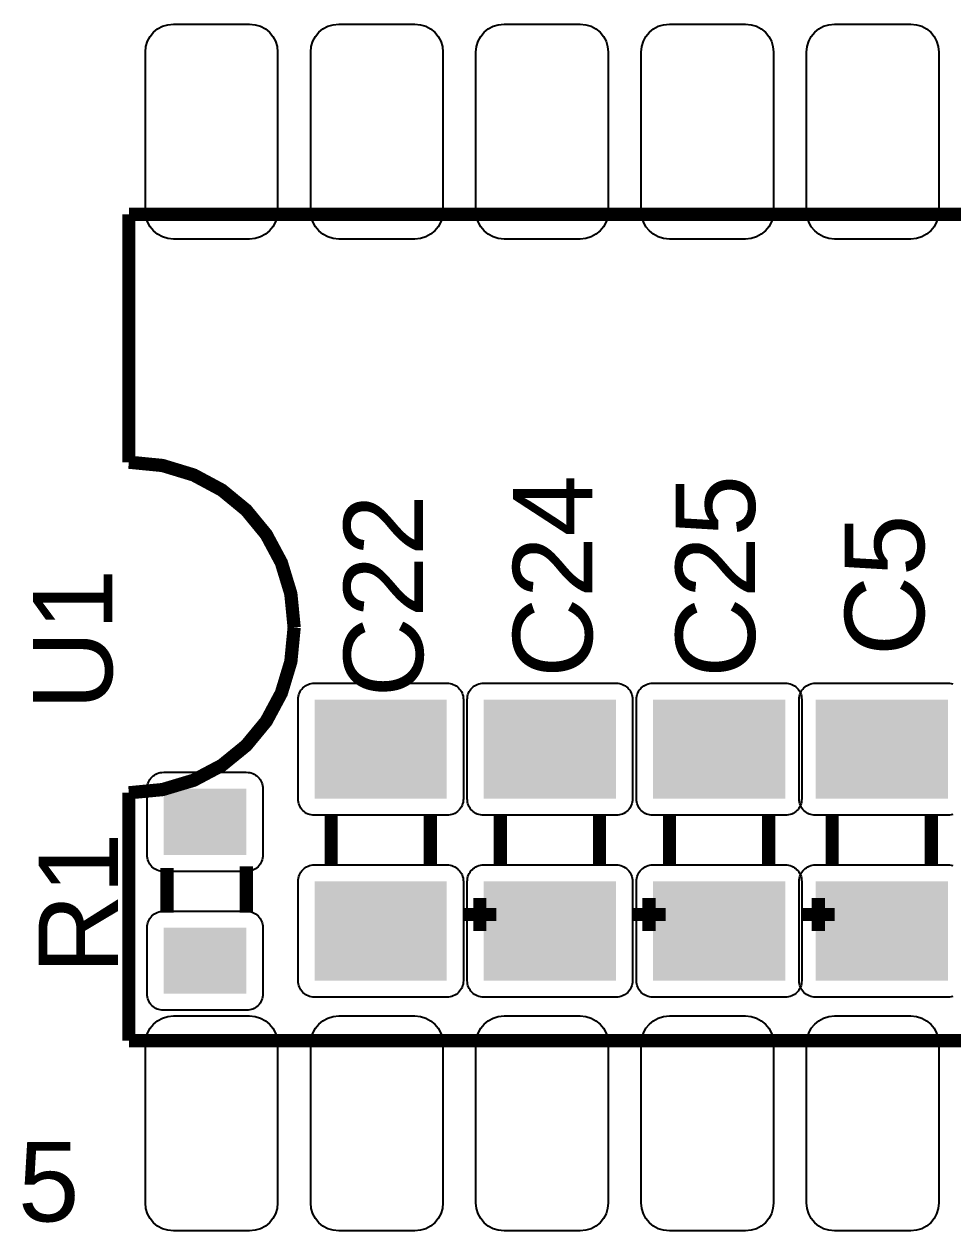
# Model space of a CAD drawing. Header units: inches. Extents: x -3.26 to 3.25, y -2.28 to 2.27.
# Drawn here: x -2.637 to -2.075, y -0.793 to -0.063 of the extents above; entities that cross this region are included whole.
import ezdxf

# ---------------------------------------------------------------- set-up
doc = ezdxf.new("R2010")
doc.units = ezdxf.units.IN
doc.layers.get('0').update_dxf_attribs({"linetype": 'CONTINUOUS'})

# ---------------------------------------------------------------- blocks, each defined once
blk = doc.blocks.new('RPAD')
blk.add_trace([(-0.5, -0.5), (-0.5, 0.5), (0.5, -0.5), (0.5, 0.5)])

msp = doc.modelspace()

# ---------------------------------------------------------------- linework, layer by layer
for points in [[(-2.500362, -0.193177), (-2.546362, -0.193177), (-2.549838, -0.192839), (-2.553052, -0.191866), (-2.555943, -0.19032), (-2.558448, -0.188263), (-2.560505, -0.185758), (-2.562051, -0.182867), (-2.563024, -0.179653), (-2.563362, -0.176177), (-2.563362, -0.080177), (-2.563024, -0.076701), (-2.562051, -0.073487), (-2.560505, -0.070596), (-2.558448, -0.068091), (-2.555943, -0.066035), (-2.553052, -0.064489), (-2.549838, -0.063515), (-2.546362, -0.063177), (-2.500362, -0.063177), (-2.496886, -0.063515), (-2.493672, -0.064489), (-2.490781, -0.066035), (-2.488276, -0.068091), (-2.48622, -0.070596), (-2.484674, -0.073487), (-2.4837, -0.076701), (-2.483362, -0.080177), (-2.483362, -0.176177), (-2.4837, -0.179653), (-2.484674, -0.182867), (-2.48622, -0.185758), (-2.488276, -0.188263), (-2.490781, -0.19032), (-2.493672, -0.191866), (-2.496886, -0.192839), (-2.500362, -0.193177)], [(-2.400362, -0.193177), (-2.446362, -0.193177), (-2.449838, -0.192839), (-2.453052, -0.191866), (-2.455943, -0.19032), (-2.458448, -0.188263), (-2.460505, -0.185758), (-2.462051, -0.182867), (-2.463024, -0.179653), (-2.463362, -0.176177), (-2.463362, -0.080177), (-2.463024, -0.076701), (-2.462051, -0.073487), (-2.460505, -0.070596), (-2.458448, -0.068091), (-2.455943, -0.066035), (-2.453052, -0.064489), (-2.449838, -0.063515), (-2.446362, -0.063177), (-2.400362, -0.063177), (-2.396886, -0.063515), (-2.393672, -0.064489), (-2.390781, -0.066035), (-2.388276, -0.068091), (-2.38622, -0.070596), (-2.384674, -0.073487), (-2.3837, -0.076701), (-2.383362, -0.080177), (-2.383362, -0.176177), (-2.3837, -0.179653), (-2.384674, -0.182867), (-2.38622, -0.185758), (-2.388276, -0.188263), (-2.390781, -0.19032), (-2.393672, -0.191866), (-2.396886, -0.192839), (-2.400362, -0.193177)], [(-2.300362, -0.193177), (-2.346362, -0.193177), (-2.349838, -0.192839), (-2.353052, -0.191866), (-2.355943, -0.19032), (-2.358448, -0.188263), (-2.360505, -0.185758), (-2.362051, -0.182867), (-2.363024, -0.179653), (-2.363362, -0.176177), (-2.363362, -0.080177), (-2.363024, -0.076701), (-2.362051, -0.073487), (-2.360505, -0.070596), (-2.358448, -0.068091), (-2.355943, -0.066035), (-2.353052, -0.064489), (-2.349838, -0.063515), (-2.346362, -0.063177), (-2.300362, -0.063177), (-2.296886, -0.063515), (-2.293672, -0.064489), (-2.290781, -0.066035), (-2.288276, -0.068091), (-2.28622, -0.070596), (-2.284674, -0.073487), (-2.2837, -0.076701), (-2.283362, -0.080177), (-2.283362, -0.176177), (-2.2837, -0.179653), (-2.284674, -0.182867), (-2.28622, -0.185758), (-2.288276, -0.188263), (-2.290781, -0.19032), (-2.293672, -0.191866), (-2.296886, -0.192839), (-2.300362, -0.193177)], [(-2.200362, -0.193177), (-2.246362, -0.193177), (-2.249838, -0.192839), (-2.253052, -0.191866), (-2.255943, -0.19032), (-2.258448, -0.188263), (-2.260505, -0.185758), (-2.262051, -0.182867), (-2.263024, -0.179653), (-2.263362, -0.176177), (-2.263362, -0.080177), (-2.263024, -0.076701), (-2.262051, -0.073487), (-2.260505, -0.070596), (-2.258448, -0.068091), (-2.255943, -0.066035), (-2.253052, -0.064489), (-2.249838, -0.063515), (-2.246362, -0.063177), (-2.200362, -0.063177), (-2.196886, -0.063515), (-2.193672, -0.064489), (-2.190781, -0.066035), (-2.188276, -0.068091), (-2.18622, -0.070596), (-2.184674, -0.073487), (-2.1837, -0.076701), (-2.183362, -0.080177), (-2.183362, -0.176177), (-2.1837, -0.179653), (-2.184674, -0.182867), (-2.18622, -0.185758), (-2.188276, -0.188263), (-2.190781, -0.19032), (-2.193672, -0.191866), (-2.196886, -0.192839), (-2.200362, -0.193177)], [(-2.100362, -0.193177), (-2.146362, -0.193177), (-2.149838, -0.192839), (-2.153052, -0.191866), (-2.155943, -0.19032), (-2.158448, -0.188263), (-2.160505, -0.185758), (-2.162051, -0.182867), (-2.163024, -0.179653), (-2.163362, -0.176177), (-2.163362, -0.080177), (-2.163024, -0.076701), (-2.162051, -0.073487), (-2.160505, -0.070596), (-2.158448, -0.068091), (-2.155943, -0.066035), (-2.153052, -0.064489), (-2.149838, -0.063515), (-2.146362, -0.063177), (-2.100362, -0.063177), (-2.096886, -0.063515), (-2.093672, -0.064489), (-2.090781, -0.066035), (-2.088276, -0.068091), (-2.08622, -0.070596), (-2.084674, -0.073487), (-2.0837, -0.076701), (-2.083362, -0.080177), (-2.083362, -0.176177), (-2.0837, -0.179653), (-2.084674, -0.182867), (-2.08622, -0.185758), (-2.088276, -0.188263), (-2.090781, -0.19032), (-2.093672, -0.191866), (-2.096886, -0.192839), (-2.100362, -0.193177)], [(-2.371, -0.471799), (-2.371, -0.531799), (-2.37105, -0.532839), (-2.371199, -0.533844), (-2.371441, -0.534811), (-2.371772, -0.535735), (-2.372186, -0.536611), (-2.372681, -0.537435), (-2.37325, -0.538203), (-2.373891, -0.538909), (-2.374597, -0.539549), (-2.375364, -0.540118), (-2.376188, -0.540613), (-2.377065, -0.541028), (-2.377989, -0.541358), (-2.378956, -0.5416), (-2.379961, -0.541749), (-2.381, -0.541799), (-2.461, -0.541799), (-2.462039, -0.541749), (-2.463044, -0.5416), (-2.464011, -0.541358), (-2.464935, -0.541028), (-2.465812, -0.540613), (-2.466636, -0.540118), (-2.467403, -0.539549), (-2.468109, -0.538909), (-2.46875, -0.538203), (-2.469319, -0.537435), (-2.469814, -0.536611), (-2.470228, -0.535735), (-2.470559, -0.534811), (-2.470801, -0.533844), (-2.47095, -0.532839), (-2.471, -0.531799), (-2.471, -0.471799), (-2.47095, -0.47076), (-2.470801, -0.469755), (-2.470559, -0.468788), (-2.470228, -0.467864), (-2.469814, -0.466987), (-2.469319, -0.466163), (-2.46875, -0.465396), (-2.468109, -0.46469), (-2.467403, -0.46405), (-2.466636, -0.46348), (-2.465812, -0.462986), (-2.464935, -0.462571), (-2.464011, -0.46224), (-2.463044, -0.461998), (-2.462039, -0.46185), (-2.461, -0.461799), (-2.381, -0.461799), (-2.379961, -0.46185), (-2.378956, -0.461998), (-2.377989, -0.46224), (-2.377065, -0.462571), (-2.376188, -0.462986), (-2.375364, -0.46348), (-2.374597, -0.46405), (-2.373891, -0.46469), (-2.37325, -0.465396), (-2.372681, -0.466163), (-2.372186, -0.466987), (-2.371772, -0.467864), (-2.371441, -0.468788), (-2.371199, -0.469755), (-2.37105, -0.47076), (-2.371, -0.471799)], [(-2.268638, -0.471799), (-2.268638, -0.531799), (-2.268688, -0.532839), (-2.268837, -0.533844), (-2.269079, -0.534811), (-2.269409, -0.535735), (-2.269824, -0.536611), (-2.270319, -0.537435), (-2.270888, -0.538203), (-2.271528, -0.538909), (-2.272235, -0.539549), (-2.273002, -0.540118), (-2.273826, -0.540613), (-2.274702, -0.541028), (-2.275626, -0.541358), (-2.276593, -0.5416), (-2.277598, -0.541749), (-2.278638, -0.541799), (-2.358638, -0.541799), (-2.359677, -0.541749), (-2.360682, -0.5416), (-2.361649, -0.541358), (-2.362573, -0.541028), (-2.36345, -0.540613), (-2.364274, -0.540118), (-2.365041, -0.539549), (-2.365747, -0.538909), (-2.366387, -0.538203), (-2.366957, -0.537435), (-2.367452, -0.536611), (-2.367866, -0.535735), (-2.368197, -0.534811), (-2.368439, -0.533844), (-2.368587, -0.532839), (-2.368638, -0.531799), (-2.368638, -0.471799), (-2.368587, -0.47076), (-2.368439, -0.469755), (-2.368197, -0.468788), (-2.367866, -0.467864), (-2.367452, -0.466987), (-2.366957, -0.466163), (-2.366387, -0.465396), (-2.365747, -0.46469), (-2.365041, -0.46405), (-2.364274, -0.46348), (-2.36345, -0.462986), (-2.362573, -0.462571), (-2.361649, -0.46224), (-2.360682, -0.461998), (-2.359677, -0.46185), (-2.358638, -0.461799), (-2.278638, -0.461799), (-2.277598, -0.46185), (-2.276593, -0.461998), (-2.275626, -0.46224), (-2.274702, -0.462571), (-2.273826, -0.462986), (-2.273002, -0.46348), (-2.272235, -0.46405), (-2.271528, -0.46469), (-2.270888, -0.465396), (-2.270319, -0.466163), (-2.269824, -0.466987), (-2.269409, -0.467864), (-2.269079, -0.468788), (-2.268837, -0.469755), (-2.268688, -0.47076), (-2.268638, -0.471799)], [(-2.166276, -0.471799), (-2.166276, -0.531799), (-2.166326, -0.532839), (-2.166474, -0.533844), (-2.166717, -0.534811), (-2.167047, -0.535735), (-2.167462, -0.536611), (-2.167957, -0.537435), (-2.168526, -0.538203), (-2.169166, -0.538909), (-2.169872, -0.539549), (-2.17064, -0.540118), (-2.171464, -0.540613), (-2.17234, -0.541028), (-2.173264, -0.541358), (-2.174231, -0.5416), (-2.175236, -0.541749), (-2.176276, -0.541799), (-2.256276, -0.541799), (-2.257315, -0.541749), (-2.25832, -0.5416), (-2.259287, -0.541358), (-2.260211, -0.541028), (-2.261087, -0.540613), (-2.261911, -0.540118), (-2.262679, -0.539549), (-2.263385, -0.538909), (-2.264025, -0.538203), (-2.264594, -0.537435), (-2.265089, -0.536611), (-2.265504, -0.535735), (-2.265835, -0.534811), (-2.266077, -0.533844), (-2.266225, -0.532839), (-2.266276, -0.531799), (-2.266276, -0.471799), (-2.266225, -0.47076), (-2.266077, -0.469755), (-2.265835, -0.468788), (-2.265504, -0.467864), (-2.265089, -0.466987), (-2.264594, -0.466163), (-2.264025, -0.465396), (-2.263385, -0.46469), (-2.262679, -0.46405), (-2.261911, -0.46348), (-2.261087, -0.462986), (-2.260211, -0.462571), (-2.259287, -0.46224), (-2.25832, -0.461998), (-2.257315, -0.46185), (-2.256276, -0.461799), (-2.176276, -0.461799), (-2.175236, -0.46185), (-2.174231, -0.461998), (-2.173264, -0.46224), (-2.17234, -0.462571), (-2.171464, -0.462986), (-2.17064, -0.46348), (-2.169872, -0.46405), (-2.169166, -0.46469), (-2.168526, -0.465396), (-2.167957, -0.466163), (-2.167462, -0.466987), (-2.167047, -0.467864), (-2.166717, -0.468788), (-2.166474, -0.469755), (-2.166326, -0.47076), (-2.166276, -0.471799)], [(-2.562299, -0.565752), (-2.562299, -0.525752), (-2.562249, -0.524713), (-2.5621, -0.523707), (-2.561858, -0.522741), (-2.561528, -0.521817), (-2.561113, -0.52094), (-2.560618, -0.520116), (-2.560049, -0.519348), (-2.559409, -0.518643), (-2.558702, -0.518002), (-2.557935, -0.517433), (-2.557111, -0.516939), (-2.556235, -0.516524), (-2.555311, -0.516193), (-2.554344, -0.515951), (-2.553339, -0.515802), (-2.552299, -0.515752), (-2.502299, -0.515752), (-2.50126, -0.515802), (-2.500255, -0.515951), (-2.499288, -0.516193), (-2.498364, -0.516524), (-2.497487, -0.516939), (-2.496663, -0.517433), (-2.495896, -0.518002), (-2.49519, -0.518643), (-2.49455, -0.519348), (-2.49398, -0.520116), (-2.493485, -0.52094), (-2.493071, -0.521817), (-2.49274, -0.522741), (-2.492498, -0.523707), (-2.49235, -0.524713), (-2.492299, -0.525752), (-2.492299, -0.565752), (-2.49235, -0.566791), (-2.492498, -0.567796), (-2.49274, -0.568763), (-2.493071, -0.569687), (-2.493485, -0.570564), (-2.49398, -0.571388), (-2.49455, -0.572156), (-2.49519, -0.572861), (-2.495896, -0.573502), (-2.496663, -0.574071), (-2.497487, -0.574565), (-2.498364, -0.57498), (-2.499288, -0.575311), (-2.500255, -0.575553), (-2.50126, -0.575702), (-2.502299, -0.575752), (-2.552299, -0.575752), (-2.553339, -0.575702), (-2.554344, -0.575553), (-2.555311, -0.575311), (-2.556235, -0.57498), (-2.557111, -0.574565), (-2.557935, -0.574071), (-2.558702, -0.573502), (-2.559409, -0.572861), (-2.560049, -0.572156), (-2.560618, -0.571388), (-2.561113, -0.570564), (-2.561528, -0.569687), (-2.561858, -0.568763), (-2.5621, -0.567796), (-2.562249, -0.566791), (-2.562299, -0.565752)], [(-2.371, -0.581799), (-2.371, -0.641799), (-2.37105, -0.642839), (-2.371199, -0.643844), (-2.371441, -0.644811), (-2.371772, -0.645735), (-2.372186, -0.646611), (-2.372681, -0.647435), (-2.37325, -0.648203), (-2.373891, -0.648909), (-2.374597, -0.649549), (-2.375364, -0.650118), (-2.376188, -0.650613), (-2.377065, -0.651028), (-2.377989, -0.651358), (-2.378956, -0.6516), (-2.379961, -0.651749), (-2.381, -0.651799), (-2.461, -0.651799), (-2.462039, -0.651749), (-2.463044, -0.6516), (-2.464011, -0.651358), (-2.464935, -0.651028), (-2.465812, -0.650613), (-2.466636, -0.650118), (-2.467403, -0.649549), (-2.468109, -0.648909), (-2.46875, -0.648203), (-2.469319, -0.647435), (-2.469814, -0.646611), (-2.470228, -0.645735), (-2.470559, -0.644811), (-2.470801, -0.643844), (-2.47095, -0.642839), (-2.471, -0.641799), (-2.471, -0.581799), (-2.47095, -0.58076), (-2.470801, -0.579755), (-2.470559, -0.578788), (-2.470228, -0.577864), (-2.469814, -0.576987), (-2.469319, -0.576163), (-2.46875, -0.575396), (-2.468109, -0.57469), (-2.467403, -0.57405), (-2.466636, -0.57348), (-2.465812, -0.572986), (-2.464935, -0.572571), (-2.464011, -0.57224), (-2.463044, -0.571998), (-2.462039, -0.57185), (-2.461, -0.571799), (-2.381, -0.571799), (-2.379961, -0.57185), (-2.378956, -0.571998), (-2.377989, -0.57224), (-2.377065, -0.572571), (-2.376188, -0.572986), (-2.375364, -0.57348), (-2.374597, -0.57405), (-2.373891, -0.57469), (-2.37325, -0.575396), (-2.372681, -0.576163), (-2.372186, -0.576987), (-2.371772, -0.577864), (-2.371441, -0.578788), (-2.371199, -0.579755), (-2.37105, -0.58076), (-2.371, -0.581799)], [(-2.268638, -0.581799), (-2.268638, -0.641799), (-2.268688, -0.642839), (-2.268837, -0.643844), (-2.269079, -0.644811), (-2.269409, -0.645735), (-2.269824, -0.646611), (-2.270319, -0.647435), (-2.270888, -0.648203), (-2.271528, -0.648909), (-2.272235, -0.649549), (-2.273002, -0.650118), (-2.273826, -0.650613), (-2.274702, -0.651028), (-2.275626, -0.651358), (-2.276593, -0.6516), (-2.277598, -0.651749), (-2.278638, -0.651799), (-2.358638, -0.651799), (-2.359677, -0.651749), (-2.360682, -0.6516), (-2.361649, -0.651358), (-2.362573, -0.651028), (-2.36345, -0.650613), (-2.364274, -0.650118), (-2.365041, -0.649549), (-2.365747, -0.648909), (-2.366387, -0.648203), (-2.366957, -0.647435), (-2.367452, -0.646611), (-2.367866, -0.645735), (-2.368197, -0.644811), (-2.368439, -0.643844), (-2.368587, -0.642839), (-2.368638, -0.641799), (-2.368638, -0.581799), (-2.368587, -0.58076), (-2.368439, -0.579755), (-2.368197, -0.578788), (-2.367866, -0.577864), (-2.367452, -0.576987), (-2.366957, -0.576163), (-2.366387, -0.575396), (-2.365747, -0.57469), (-2.365041, -0.57405), (-2.364274, -0.57348), (-2.36345, -0.572986), (-2.362573, -0.572571), (-2.361649, -0.57224), (-2.360682, -0.571998), (-2.359677, -0.57185), (-2.358638, -0.571799), (-2.278638, -0.571799), (-2.277598, -0.57185), (-2.276593, -0.571998), (-2.275626, -0.57224), (-2.274702, -0.572571), (-2.273826, -0.572986), (-2.273002, -0.57348), (-2.272235, -0.57405), (-2.271528, -0.57469), (-2.270888, -0.575396), (-2.270319, -0.576163), (-2.269824, -0.576987), (-2.269409, -0.577864), (-2.269079, -0.578788), (-2.268837, -0.579755), (-2.268688, -0.58076), (-2.268638, -0.581799)], [(-2.166276, -0.581799), (-2.166276, -0.641799), (-2.166326, -0.642839), (-2.166474, -0.643844), (-2.166717, -0.644811), (-2.167047, -0.645735), (-2.167462, -0.646611), (-2.167957, -0.647435), (-2.168526, -0.648203), (-2.169166, -0.648909), (-2.169872, -0.649549), (-2.17064, -0.650118), (-2.171464, -0.650613), (-2.17234, -0.651028), (-2.173264, -0.651358), (-2.174231, -0.6516), (-2.175236, -0.651749), (-2.176276, -0.651799), (-2.256276, -0.651799), (-2.257315, -0.651749), (-2.25832, -0.6516), (-2.259287, -0.651358), (-2.260211, -0.651028), (-2.261087, -0.650613), (-2.261911, -0.650118), (-2.262679, -0.649549), (-2.263385, -0.648909), (-2.264025, -0.648203), (-2.264594, -0.647435), (-2.265089, -0.646611), (-2.265504, -0.645735), (-2.265835, -0.644811), (-2.266077, -0.643844), (-2.266225, -0.642839), (-2.266276, -0.641799), (-2.266276, -0.581799), (-2.266225, -0.58076), (-2.266077, -0.579755), (-2.265835, -0.578788), (-2.265504, -0.577864), (-2.265089, -0.576987), (-2.264594, -0.576163), (-2.264025, -0.575396), (-2.263385, -0.57469), (-2.262679, -0.57405), (-2.261911, -0.57348), (-2.261087, -0.572986), (-2.260211, -0.572571), (-2.259287, -0.57224), (-2.25832, -0.571998), (-2.257315, -0.57185), (-2.256276, -0.571799), (-2.176276, -0.571799), (-2.175236, -0.57185), (-2.174231, -0.571998), (-2.173264, -0.57224), (-2.17234, -0.572571), (-2.171464, -0.572986), (-2.17064, -0.57348), (-2.169872, -0.57405), (-2.169166, -0.57469), (-2.168526, -0.575396), (-2.167957, -0.576163), (-2.167462, -0.576987), (-2.167047, -0.577864), (-2.166717, -0.578788), (-2.166474, -0.579755), (-2.166326, -0.58076), (-2.166276, -0.581799)], [(-2.562299, -0.649752), (-2.562299, -0.609752), (-2.562249, -0.608713), (-2.5621, -0.607707), (-2.561858, -0.606741), (-2.561528, -0.605817), (-2.561113, -0.60494), (-2.560618, -0.604116), (-2.560049, -0.603348), (-2.559409, -0.602643), (-2.558702, -0.602002), (-2.557935, -0.601433), (-2.557111, -0.600939), (-2.556235, -0.600524), (-2.555311, -0.600193), (-2.554344, -0.599951), (-2.553339, -0.599802), (-2.552299, -0.599752), (-2.502299, -0.599752), (-2.50126, -0.599802), (-2.500255, -0.599951), (-2.499288, -0.600193), (-2.498364, -0.600524), (-2.497487, -0.600939), (-2.496663, -0.601433), (-2.495896, -0.602002), (-2.49519, -0.602643), (-2.49455, -0.603348), (-2.49398, -0.604116), (-2.493485, -0.60494), (-2.493071, -0.605817), (-2.49274, -0.606741), (-2.492498, -0.607707), (-2.49235, -0.608713), (-2.492299, -0.609752), (-2.492299, -0.649752), (-2.49235, -0.650791), (-2.492498, -0.651796), (-2.49274, -0.652763), (-2.493071, -0.653687), (-2.493485, -0.654564), (-2.49398, -0.655388), (-2.49455, -0.656156), (-2.49519, -0.656861), (-2.495896, -0.657502), (-2.496663, -0.658071), (-2.497487, -0.658565), (-2.498364, -0.65898), (-2.499288, -0.659311), (-2.500255, -0.659553), (-2.50126, -0.659702), (-2.502299, -0.659752), (-2.552299, -0.659752), (-2.553339, -0.659702), (-2.554344, -0.659553), (-2.555311, -0.659311), (-2.556235, -0.65898), (-2.557111, -0.658565), (-2.557935, -0.658071), (-2.558702, -0.657502), (-2.559409, -0.656861), (-2.560049, -0.656156), (-2.560618, -0.655388), (-2.561113, -0.654564), (-2.561528, -0.653687), (-2.561858, -0.652763), (-2.5621, -0.651796), (-2.562249, -0.650791), (-2.562299, -0.649752)], [(-2.546362, -0.663177), (-2.500362, -0.663177), (-2.496886, -0.663515), (-2.493672, -0.664489), (-2.490781, -0.666035), (-2.488276, -0.668091), (-2.48622, -0.670596), (-2.484674, -0.673487), (-2.4837, -0.676701), (-2.483362, -0.680177), (-2.483362, -0.776177), (-2.4837, -0.779653), (-2.484674, -0.782867), (-2.48622, -0.785758), (-2.488276, -0.788263), (-2.490781, -0.79032), (-2.493672, -0.791866), (-2.496886, -0.792839), (-2.500362, -0.793177), (-2.546362, -0.793177), (-2.549838, -0.792839), (-2.553052, -0.791866), (-2.555943, -0.79032), (-2.558448, -0.788263), (-2.560505, -0.785758), (-2.562051, -0.782867), (-2.563024, -0.779653), (-2.563362, -0.776177), (-2.563362, -0.680177), (-2.563024, -0.676701), (-2.562051, -0.673487), (-2.560505, -0.670596), (-2.558448, -0.668091), (-2.555943, -0.666035), (-2.553052, -0.664489), (-2.549838, -0.663515), (-2.546362, -0.663177)], [(-2.446362, -0.663177), (-2.400362, -0.663177), (-2.396886, -0.663515), (-2.393672, -0.664489), (-2.390781, -0.666035), (-2.388276, -0.668091), (-2.38622, -0.670596), (-2.384674, -0.673487), (-2.3837, -0.676701), (-2.383362, -0.680177), (-2.383362, -0.776177), (-2.3837, -0.779653), (-2.384674, -0.782867), (-2.38622, -0.785758), (-2.388276, -0.788263), (-2.390781, -0.79032), (-2.393672, -0.791866), (-2.396886, -0.792839), (-2.400362, -0.793177), (-2.446362, -0.793177), (-2.449838, -0.792839), (-2.453052, -0.791866), (-2.455943, -0.79032), (-2.458448, -0.788263), (-2.460505, -0.785758), (-2.462051, -0.782867), (-2.463024, -0.779653), (-2.463362, -0.776177), (-2.463362, -0.680177), (-2.463024, -0.676701), (-2.462051, -0.673487), (-2.460505, -0.670596), (-2.458448, -0.668091), (-2.455943, -0.666035), (-2.453052, -0.664489), (-2.449838, -0.663515), (-2.446362, -0.663177)], [(-2.346362, -0.663177), (-2.300362, -0.663177), (-2.296886, -0.663515), (-2.293672, -0.664489), (-2.290781, -0.666035), (-2.288276, -0.668091), (-2.28622, -0.670596), (-2.284674, -0.673487), (-2.2837, -0.676701), (-2.283362, -0.680177), (-2.283362, -0.776177), (-2.2837, -0.779653), (-2.284674, -0.782867), (-2.28622, -0.785758), (-2.288276, -0.788263), (-2.290781, -0.79032), (-2.293672, -0.791866), (-2.296886, -0.792839), (-2.300362, -0.793177), (-2.346362, -0.793177), (-2.349838, -0.792839), (-2.353052, -0.791866), (-2.355943, -0.79032), (-2.358448, -0.788263), (-2.360505, -0.785758), (-2.362051, -0.782867), (-2.363024, -0.779653), (-2.363362, -0.776177), (-2.363362, -0.680177), (-2.363024, -0.676701), (-2.362051, -0.673487), (-2.360505, -0.670596), (-2.358448, -0.668091), (-2.355943, -0.666035), (-2.353052, -0.664489), (-2.349838, -0.663515), (-2.346362, -0.663177)], [(-2.246362, -0.663177), (-2.200362, -0.663177), (-2.196886, -0.663515), (-2.193672, -0.664489), (-2.190781, -0.666035), (-2.188276, -0.668091), (-2.18622, -0.670596), (-2.184674, -0.673487), (-2.1837, -0.676701), (-2.183362, -0.680177), (-2.183362, -0.776177), (-2.1837, -0.779653), (-2.184674, -0.782867), (-2.18622, -0.785758), (-2.188276, -0.788263), (-2.190781, -0.79032), (-2.193672, -0.791866), (-2.196886, -0.792839), (-2.200362, -0.793177), (-2.246362, -0.793177), (-2.249838, -0.792839), (-2.253052, -0.791866), (-2.255943, -0.79032), (-2.258448, -0.788263), (-2.260505, -0.785758), (-2.262051, -0.782867), (-2.263024, -0.779653), (-2.263362, -0.776177), (-2.263362, -0.680177), (-2.263024, -0.676701), (-2.262051, -0.673487), (-2.260505, -0.670596), (-2.258448, -0.668091), (-2.255943, -0.666035), (-2.253052, -0.664489), (-2.249838, -0.663515), (-2.246362, -0.663177)], [(-2.146362, -0.663177), (-2.100362, -0.663177), (-2.096886, -0.663515), (-2.093672, -0.664489), (-2.090781, -0.666035), (-2.088276, -0.668091), (-2.08622, -0.670596), (-2.084674, -0.673487), (-2.0837, -0.676701), (-2.083362, -0.680177), (-2.083362, -0.776177), (-2.0837, -0.779653), (-2.084674, -0.782867), (-2.08622, -0.785758), (-2.088276, -0.788263), (-2.090781, -0.79032), (-2.093672, -0.791866), (-2.096886, -0.792839), (-2.100362, -0.793177), (-2.146362, -0.793177), (-2.149838, -0.792839), (-2.153052, -0.791866), (-2.155943, -0.79032), (-2.158448, -0.788263), (-2.160505, -0.785758), (-2.162051, -0.782867), (-2.163024, -0.779653), (-2.163362, -0.776177), (-2.163362, -0.680177), (-2.163024, -0.676701), (-2.162051, -0.673487), (-2.160505, -0.670596), (-2.158448, -0.668091), (-2.155943, -0.666035), (-2.153052, -0.664489), (-2.149838, -0.663515), (-2.146362, -0.663177)]]:
    msp.add_lwpolyline(points, close=True)
at = {"const_width": 0.008}
for points in [[(-2.573362, -0.328177), (-2.573362, -0.178177)], [(-2.573362, -0.178177), (-0.573362, -0.178177)], [(-2.573362, -0.328177), (-2.573362, -0.178177)], [(-2.573362, -0.178177), (-0.573362, -0.178177)], [(-2.573362, -0.328177), (-2.573362, -0.178177)], [(-2.573362, -0.178177), (-0.573362, -0.178177)], [(-2.473362, -0.428177), (-2.475362, -0.407802), (-2.481112, -0.388927), (-2.490237, -0.371927), (-2.502362, -0.357177), (-2.517112, -0.345052), (-2.534112, -0.335927), (-2.552987, -0.330177), (-2.573362, -0.328177)], [(-2.473362, -0.428177), (-2.475362, -0.407802), (-2.481112, -0.388927), (-2.490237, -0.371927), (-2.502362, -0.357177), (-2.517112, -0.345052), (-2.534112, -0.335927), (-2.552987, -0.330177), (-2.573362, -0.328177)], [(-2.473362, -0.428177), (-2.475362, -0.407802), (-2.481112, -0.388927), (-2.490237, -0.371927), (-2.502362, -0.357177), (-2.517112, -0.345052), (-2.534112, -0.335927), (-2.552987, -0.330177), (-2.573362, -0.328177)], [(-2.473362, -0.428177), (-2.475362, -0.448839), (-2.481112, -0.467849), (-2.490237, -0.484867), (-2.502362, -0.499552), (-2.517112, -0.511566), (-2.534112, -0.520568), (-2.552987, -0.526218), (-2.573362, -0.528177)], [(-2.473362, -0.428177), (-2.475362, -0.448839), (-2.481112, -0.467849), (-2.490237, -0.484867), (-2.502362, -0.499552), (-2.517112, -0.511566), (-2.534112, -0.520568), (-2.552987, -0.526218), (-2.573362, -0.528177)], [(-2.473362, -0.428177), (-2.475362, -0.448839), (-2.481112, -0.467849), (-2.490237, -0.484867), (-2.502362, -0.499552), (-2.517112, -0.511566), (-2.534112, -0.520568), (-2.552987, -0.526218), (-2.573362, -0.528177)], [(-2.573362, -0.678177), (-2.573362, -0.528177)], [(-2.573362, -0.678177), (-2.573362, -0.528177)], [(-2.573362, -0.678177), (-2.573362, -0.528177)], [(-2.451, -0.541799), (-2.451, -0.571799)], [(-2.451, -0.541799), (-2.451, -0.571799)], [(-2.451, -0.541799), (-2.451, -0.571799)], [(-2.391, -0.541799), (-2.391, -0.571799)], [(-2.391, -0.541799), (-2.391, -0.571799)], [(-2.391, -0.541799), (-2.391, -0.571799)], [(-2.348638, -0.541799), (-2.348638, -0.571799)], [(-2.348638, -0.541799), (-2.348638, -0.571799)], [(-2.348638, -0.541799), (-2.348638, -0.571799)], [(-2.288638, -0.541799), (-2.288638, -0.571799)], [(-2.288638, -0.541799), (-2.288638, -0.571799)], [(-2.288638, -0.541799), (-2.288638, -0.571799)], [(-2.246276, -0.541799), (-2.246276, -0.571799)], [(-2.246276, -0.541799), (-2.246276, -0.571799)], [(-2.246276, -0.541799), (-2.246276, -0.571799)], [(-2.186276, -0.541799), (-2.186276, -0.571799)], [(-2.186276, -0.541799), (-2.186276, -0.571799)], [(-2.186276, -0.541799), (-2.186276, -0.571799)], [(-2.14785, -0.541799), (-2.14785, -0.571799)], [(-2.14785, -0.541799), (-2.14785, -0.571799)], [(-2.14785, -0.541799), (-2.14785, -0.571799)], [(-2.08785, -0.541799), (-2.08785, -0.571799)], [(-2.08785, -0.541799), (-2.08785, -0.571799)], [(-2.08785, -0.541799), (-2.08785, -0.571799)], [(-2.502299, -0.600752), (-2.502299, -0.572752)], [(-2.502299, -0.600752), (-2.502299, -0.572752)], [(-2.502299, -0.600752), (-2.502299, -0.572752)], [(-2.550299, -0.600752), (-2.550299, -0.573752)], [(-2.550299, -0.600752), (-2.550299, -0.573752)], [(-2.550299, -0.600752), (-2.550299, -0.573752)], [(-2.361, -0.591799), (-2.361, -0.611799)], [(-2.361, -0.591799), (-2.361, -0.611799)], [(-2.361, -0.591799), (-2.361, -0.611799)], [(-2.258638, -0.591799), (-2.258638, -0.611799)], [(-2.258638, -0.591799), (-2.258638, -0.611799)], [(-2.258638, -0.591799), (-2.258638, -0.611799)], [(-2.156276, -0.591799), (-2.156276, -0.611799)], [(-2.156276, -0.591799), (-2.156276, -0.611799)], [(-2.156276, -0.591799), (-2.156276, -0.611799)], [(-2.351, -0.601799), (-2.371, -0.601799)], [(-2.351, -0.601799), (-2.371, -0.601799)], [(-2.351, -0.601799), (-2.371, -0.601799)], [(-2.248638, -0.601799), (-2.268638, -0.601799)], [(-2.248638, -0.601799), (-2.268638, -0.601799)], [(-2.248638, -0.601799), (-2.268638, -0.601799)], [(-2.146276, -0.601799), (-2.166276, -0.601799)], [(-2.146276, -0.601799), (-2.166276, -0.601799)], [(-2.146276, -0.601799), (-2.166276, -0.601799)], [(-2.573362, -0.678177), (-0.573362, -0.678177)], [(-2.573362, -0.678177), (-0.573362, -0.678177)], [(-2.573362, -0.678177), (-0.573362, -0.678177)]]:
    msp.add_lwpolyline(points, dxfattribs=at)
for points in [[(-2.074839, -0.541358), (-2.075806, -0.5416), (-2.076811, -0.541749), (-2.07785, -0.541799), (-2.15785, -0.541799), (-2.15889, -0.541749), (-2.159895, -0.5416), (-2.160862, -0.541358), (-2.161786, -0.541028), (-2.162662, -0.540613), (-2.163486, -0.540118), (-2.164254, -0.539549), (-2.16496, -0.538909), (-2.1656, -0.538203), (-2.166169, -0.537435), (-2.166664, -0.536611), (-2.167079, -0.535735), (-2.167409, -0.534811), (-2.167652, -0.533844), (-2.1678, -0.532839), (-2.16785, -0.531799), (-2.16785, -0.471799), (-2.1678, -0.47076), (-2.167652, -0.469755), (-2.167409, -0.468788), (-2.167079, -0.467864), (-2.166664, -0.466987), (-2.166169, -0.466163), (-2.1656, -0.465396), (-2.16496, -0.46469), (-2.164254, -0.46405), (-2.163486, -0.46348), (-2.162662, -0.462986), (-2.161786, -0.462571), (-2.160862, -0.46224), (-2.159895, -0.461998), (-2.15889, -0.46185), (-2.15785, -0.461799), (-2.07785, -0.461799), (-2.076811, -0.46185), (-2.075806, -0.461998), (-2.074839, -0.46224)], [(-2.074839, -0.651358), (-2.075806, -0.6516), (-2.076811, -0.651749), (-2.07785, -0.651799), (-2.15785, -0.651799), (-2.15889, -0.651749), (-2.159895, -0.6516), (-2.160862, -0.651358), (-2.161786, -0.651028), (-2.162662, -0.650613), (-2.163486, -0.650118), (-2.164254, -0.649549), (-2.16496, -0.648909), (-2.1656, -0.648203), (-2.166169, -0.647435), (-2.166664, -0.646611), (-2.167079, -0.645735), (-2.167409, -0.644811), (-2.167652, -0.643844), (-2.1678, -0.642839), (-2.16785, -0.641799), (-2.16785, -0.581799), (-2.1678, -0.58076), (-2.167652, -0.579755), (-2.167409, -0.578788), (-2.167079, -0.577864), (-2.166664, -0.576987), (-2.166169, -0.576163), (-2.1656, -0.575396), (-2.16496, -0.57469), (-2.164254, -0.57405), (-2.163486, -0.57348), (-2.162662, -0.572986), (-2.161786, -0.572571), (-2.160862, -0.57224), (-2.159895, -0.571998), (-2.15889, -0.57185), (-2.15785, -0.571799), (-2.07785, -0.571799), (-2.076811, -0.57185), (-2.075806, -0.571998), (-2.074839, -0.57224)]]:
    msp.add_lwpolyline(points)

# ---------------------------------------------------------------- block references
for p, xscale, yscale, rotation in [((-2.421, -0.501799), 0.06, 0.08, -90), ((-2.318638, -0.501799), 0.06, 0.08, -90), ((-2.216276, -0.501799), 0.06, 0.08, -90), ((-2.11785, -0.501799), 0.06, 0.08, -90), ((-2.527299, -0.545752), 0.04, 0.05, 90), ((-2.421, -0.611799), 0.06, 0.08, -90), ((-2.318638, -0.611799), 0.06, 0.08, -90), ((-2.216276, -0.611799), 0.06, 0.08, -90), ((-2.11785, -0.611799), 0.06, 0.08, -90), ((-2.527299, -0.629752), 0.04, 0.05, 90)]:
    msp.add_blockref('RPAD', p, dxfattribs=dict(xscale=xscale, yscale=yscale, rotation=rotation))

# ---------------------------------------------------------------- texts
at = {"width": 1.041667}
for s, p in [('C24', (-2.293, -0.458571)), ('C24', (-2.293, -0.458571)), ('C24', (-2.293, -0.458571)), ('C25', (-2.194575, -0.458571)), ('C25', (-2.194575, -0.458571)), ('C25', (-2.194575, -0.458571)), ('C22', (-2.395362, -0.470382)), ('C22', (-2.395362, -0.470382)), ('C22', (-2.395362, -0.470382)), ('C5', (-2.092213, -0.445382)), ('C5', (-2.092213, -0.445382)), ('C5', (-2.092213, -0.445382)), ('U1', (-2.583362, -0.478177)), ('U1', (-2.583362, -0.478177)), ('U1', (-2.583362, -0.478177)), ('R1', (-2.579984, -0.637752)), ('R1', (-2.579984, -0.637752)), ('R1', (-2.579984, -0.637752))]:
    msp.add_text(s, height=0.048, rotation=90, dxfattribs=at).set_placement(p)
msp.add_text('C35', height=0.048, dxfattribs=at).set_placement((-2.72589, -0.787469))
msp.add_text('C35', height=0.048, dxfattribs=at).set_placement((-2.72589, -0.787469))
msp.add_text('C35', height=0.048, dxfattribs=at).set_placement((-2.72589, -0.787469))

doc.saveas('drawing.dxf')
